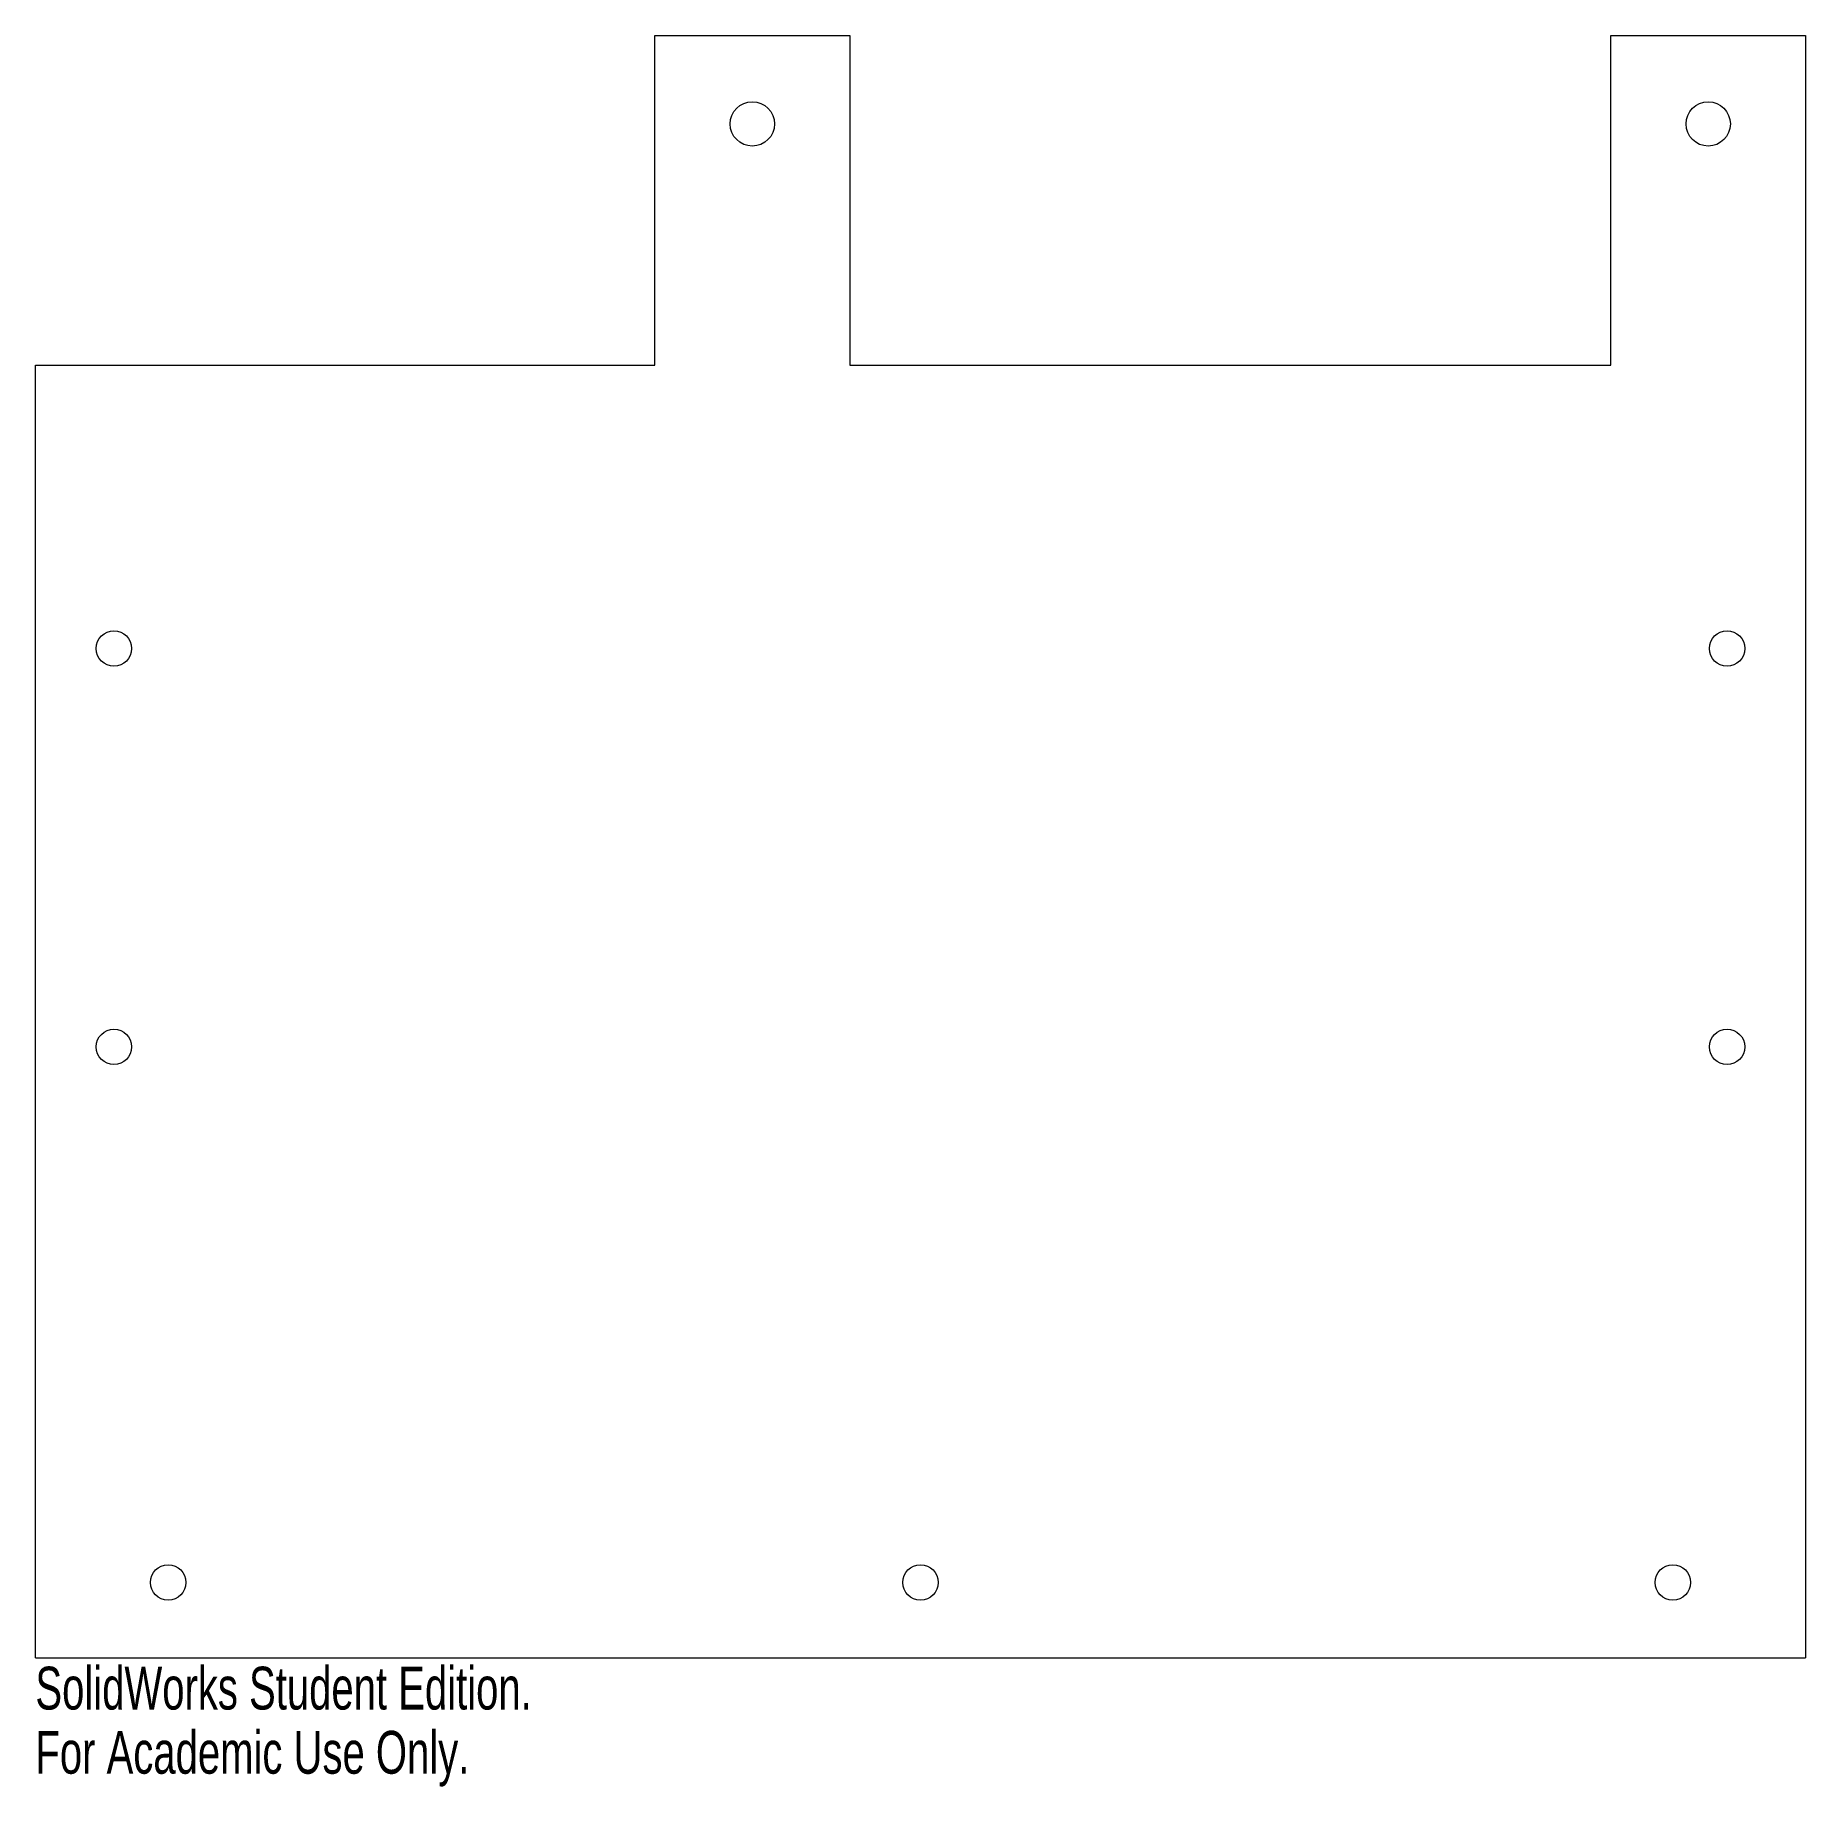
# Model space of a CAD drawing. Header units: millimetres. Extents: x 0 to 200, y -15 to 183.
import ezdxf

# ---------------------------------------------------------------- set-up
doc = ezdxf.new("R2010")
doc.units = ezdxf.units.MM
doc.styles.add('SLDTEXTSTYLE0', font='TXT', dxfattribs={"width": 0.7})

msp = doc.modelspace()

# ---------------------------------------------------------------- linework, layer by layer
at = {"color": 7, "linetype": 'Continuous', "lineweight": 15}
for p, q in [((70, 183.25), (92, 183.25)), ((70, 145.99), (70, 183.25)), ((92, 183.25), (92, 145.99)), ((178, 145.99), (178, 183.25)), ((178, 183.25), (200, 183.25)), ((200, 183.25), (200, 0)), ((0, 0), (0, 145.99)), ((0, 145.99), (70, 145.99)), ((92, 145.99), (178, 145.99)), ((0, 0), (200, 0))]:
    msp.add_line(p, q, dxfattribs=at)
for centre, radius in [((81, 173.25), 2.5), ((189, 173.25), 2.5), ((8.87, 114), 2), ((191.13, 114), 2), ((8.87, 69), 2), ((191.13, 69), 2), ((15, 8.5), 2), ((100, 8.5), 2), ((185, 8.5), 2)]:
    msp.add_circle(centre, radius, dxfattribs=at)

# ---------------------------------------------------------------- texts
at = {"color": 7, "linetype": 'Continuous', "char_height": 4.8336, "attachment_point": 1, "style": 'SLDTEXTSTYLE0'}
for s, insert in [('SolidWorks Student Edition.', (0, -1.02)), ('For Academic Use Only.', (0, -8.27))]:
    msp.add_mtext(s, dxfattribs=dict(at, insert=insert))

doc.saveas('drawing.dxf')
